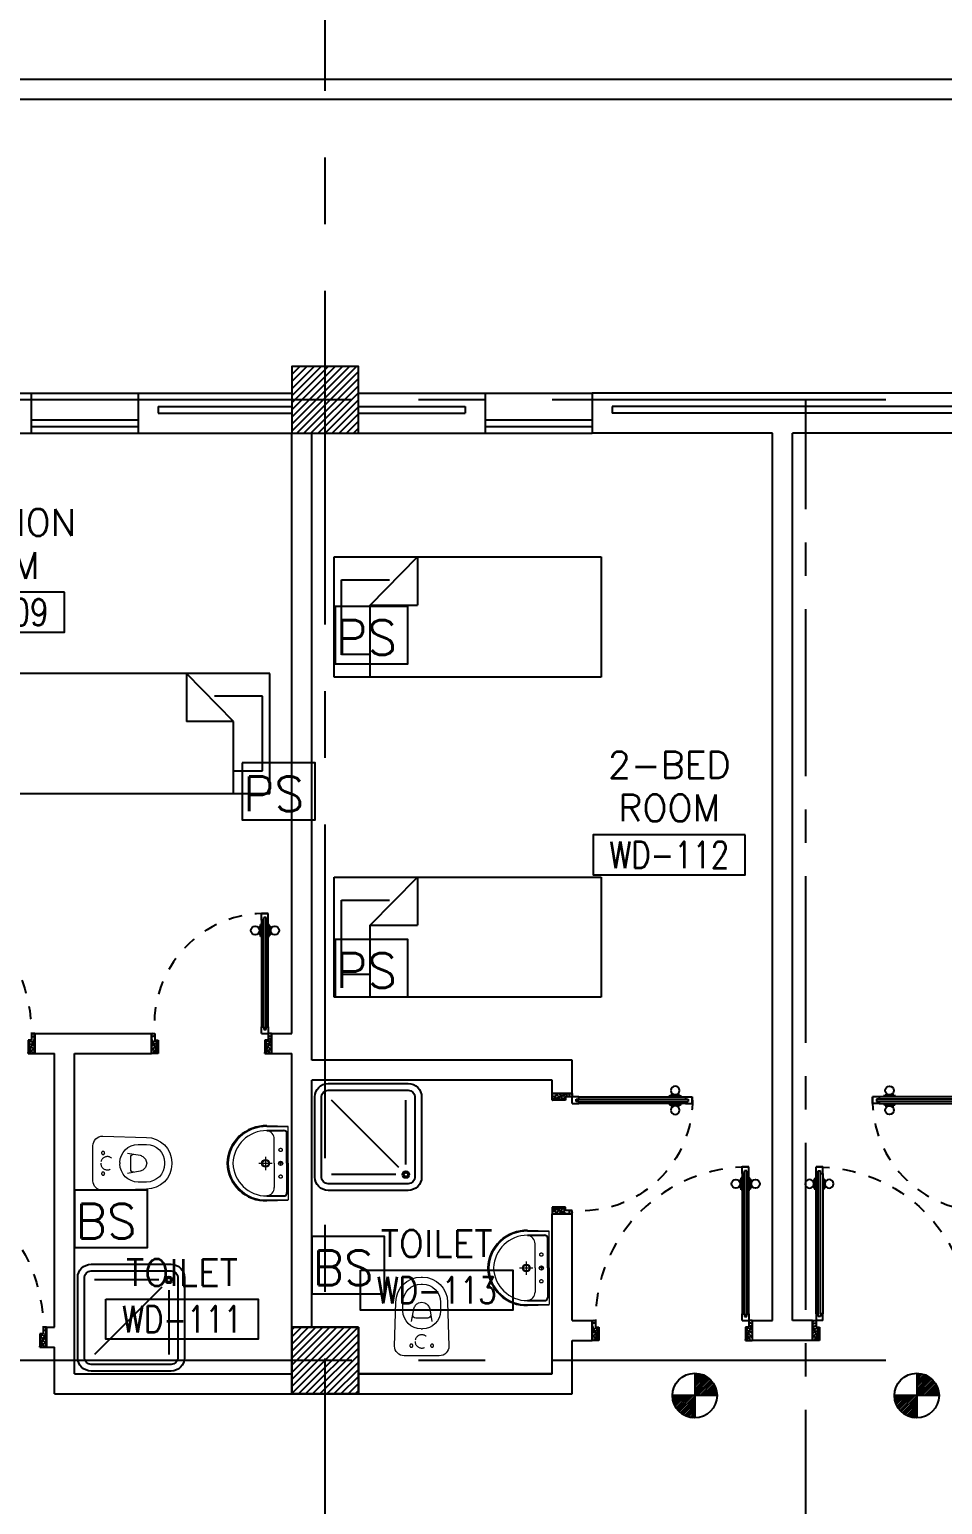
# Model space of a CAD drawing. Extents: x 88852.7 to 88945.7, y 39921.6 to 40001.1.
# Drawn here: x 88918.6 to 88925.43, y 39979.02 to 39990.07 of the extents above; entities that cross this region are included whole.
import ezdxf
from ezdxf.enums import TextEntityAlignment as Align

# ---------------------------------------------------------------- set-up
doc = ezdxf.new("R2010")
doc.units = 0
doc.header["$MEASUREMENT"] = 0
doc.header["$PDMODE"] = 34
for name, pattern in [('CENTER', [2, 1.25, -0.25, 0.25, -0.25]), ('CENTERX2', [4, 2.5, -0.5, 0.5, -0.5]), ('DASHED', [0.75, 0.5, -0.25]), ('HIDDEN', [0.375, 0.25, -0.125]), ('HIDDEN2', [0.1875, 0.125, -0.0625])]:
    doc.linetypes.add(name, pattern=pattern)
doc.layers.get('0').update_dxf_attribs({"color": 11, "linetype": 'CONTINUOUS'})
doc.layers.get('DEFPOINTS').update_dxf_attribs({"color": 11, "linetype": 'CONTINUOUS'})
for name, color, linetype in [('AX-DIM', 11, 'CONTINUOUS'), ('AXES', 11, 'CENTERX2'), ('AXES1', 11, 'CENTER'), ('COL', 11, 'CONTINUOUS'), ('DOOR', 11, 'CONTINUOUS'), ('E-SYSTEM', 4, 'CONTINUOUS'), ('FIX', 11, 'CONTINUOUS'), ('FUR', 11, 'CONTINUOUS'), ('HAT', 11, 'CONTINUOUS'), ('INSUL', 11, 'CONTINUOUS'), ('PROJ-L', 11, 'CONTINUOUS'), ('RM-BOX', 11, 'CONTINUOUS'), ('RM-NAME', 11, 'CONTINUOUS'), ('RM-NO', 11, 'CONTINUOUS'), ('WALL', 11, 'CONTINUOUS'), ('WIN', 11, 'CONTINUOUS')]:
    doc.layers.add(name, color=color, linetype=linetype)
doc.styles.add('ROMANS', font='ROMANS.shx', dxfattribs={"width": 0.6})
doc.dimstyles.new('DIM-OUT', dxfattribs={"dimscale": 0, "dimtxt": 0.24, "dimasz": 0.08, "dimexe": 0.02, "dimexo": 0.02, "dimgap": 0.05, "dimtad": 1, "dimdec": 0, "dimlfac": 1000, "dimzin": 0, "dimdsep": 46, "dimtxsty": 'ROMANS', "dimblk1": 'ARCHTICK', "dimblk2": 'ARCHTICK', "dimsah": 1, "dimcen": 0.01, "dimdle": 0.08, "dimclrd": 7, "dimclre": 7, "dimclrt": 2, "dimadec": 0, "dimazin": 0, "dimtp": 2, "dimtm": 2, "dimtfac": 0.1142857142857143, "dimtdec": 0, "dimtix": 1, "dimtmove": 2, "dimatfit": 3, "dimldrblk": 'ARCHTICK', "dimfxl": 0, "dimtolj": 1, "dimtzin": 0, "dimarcsym": 0})

# ---------------------------------------------------------------- blocks, each defined once
blk = doc.blocks.new('_ARCHTICK')
at = {"color": 0, "linetype": 'ByBlock', "const_width": 0.15}
blk.add_lwpolyline([(-0.5, -0.5), (0.5, 0.5)], dxfattribs=at)
blk = doc.blocks.new('*D112')
at = {"layer": 'AX-DIM', "color": 7, "lineweight": -2}
for p, q in [((88860.69025844976, 39999.72794392368), (88935.54025844975, 39999.72794392368)), ((88860.77025844976, 39995.08988482877), (88860.77025844976, 39999.74794392368)), ((88935.46025844975, 39987.56956244051), (88935.46025844975, 39999.74794392368))]:
    blk.add_line(p, q, dxfattribs=at)
at = {"layer": 'DEFPOINTS', "color": 0}
for p in [(88935.46025844975, 39999.72794392368), (88860.77025844976, 39995.06988482877), (88935.46025844975, 39987.54956244052)]:
    blk.add_point(p, dxfattribs=at)
at = {"layer": 'AX-DIM', "color": 7, "lineweight": -2, "xscale": 0.08, "yscale": 0.08, "zscale": 0.08, "rotation": 180}
blk.add_blockref('_ARCHTICK', (88860.77025844976, 39999.72794392368), dxfattribs=at)
at = {"layer": 'AX-DIM', "color": 7, "lineweight": -2, "xscale": 0.08, "yscale": 0.08, "zscale": 0.08}
blk.add_blockref('_ARCHTICK', (88935.46025844975, 39999.72794392368), dxfattribs=at)
at = {"layer": 'AX-DIM', "color": 2, "insert": (88898.11525844975, 39999.89794392368), "char_height": 0.24, "attachment_point": 5, "style": 'ROMANS'}
blk.add_mtext('\\A1;74690', dxfattribs=at)
blk = doc.blocks.new('WC1')
at = {"layer": 'FIX', "lineweight": 20}
for p, q in [((-210.0000000029686, 203.8204326368286), (-537.9999999286665, 193.8204326393316)), ((-474.9999999413558, 140.8204326525447), (-537.9999999286665, 140.8204326525447)), ((-137.0000000270957, 0.001240427664015442), (-137.0000000270957, 130.8204326531268)), ((-726.9999998800631, 4.820432680658996), (-726.9999998800631, -4.817951825360069)), ((-673.9999998932763, 4.820432681706734), (-673.9999998932763, -4.817951825360069)), ((-533.6865895071242, 24.24526864886866), (-539.5413532511157, 0.001240431301994249)), ((-539.5413532511157, 0.001240431301994249), (-533.6865895071242, -24.24278778629377)), ((-394.8190632529149, 75.68691823486006), (-490.3663137184049, 60.12952448159922)), ((-338.999999976746, 4.820432680950034), (-338.999999976746, -4.817951826087665)), ((-137.0000000270957, -130.8179517899407), (-137.0000000270957, 0.001240427664015442)), ((-490.3663137184049, -60.12704361174838), (-394.8190632529149, -75.6844373869535)), ((-537.9999999286665, -140.8179517899407), (-474.9999999413558, -140.8179517899407)), ((-537.9999999286665, -193.8179517767567), (-210.0000000029395, -203.8179517742537)), ((-213.1572988978296, -203.8179517742828), (-210.0000000035507, -203.8179517742828))]:
    blk.add_line(p, q, dxfattribs=at)
at = {"layer": 'FIX', "linetype": 'Continuous', "lineweight": 20}
blk.add_line((-420.1086438769998, -47.34975640615448), (-420.4314501879271, 44.6286713128502), dxfattribs=at)
at = {"layer": 'FIX', "linetype": 'HIDDEN2', "lineweight": 20, "ltscale": 0.3}
blk.add_circle((-245, 0), 49.81065704648448, dxfattribs=at)
at = {"layer": 'FIX', "linetype": 'HIDDEN', "lineweight": 20, "ltscale": 0.05}
for centre in [(-213.1572988978296, 77.50124041197705), (-213.1572988978296, -77.49875954940217)]:
    blk.add_circle(centre, 11.63803426258817, dxfattribs=at)
at = {"layer": 'FIX', "lineweight": 20}
for centre, radius, start, end in [((-537.9999999250576, 4.820432684326079), 188.9999999550255, 90.00000000166753, 180.0000000016675), ((-537.9999999255524, 4.820432684820844), 135.999999967722, 90.00000000166753, 180.0000000016675), ((-474.999999944499, 4.820432684820844), 135.999999967722, 359.9999999983325, 89.99999999833247), ((-210.0000000088476, 130.8204326550767), 72.9999999817519, 359.9999999983325, 89.99999999833247), ((-473.0448338629503, -6.857746605353896), 68.15291692588886, 128.9241670934087, 152.846818088903), ((-464.3609761304397, -17.61048578153714), 81.97430560104621, 108.4959527768842, 128.924167104086), ((-537.9999999286665, -4.817951825360069), 188.9999999513875, 180, 270), ((-537.9999999286665, -4.817951825360069), 135.9999999645952, 180, 270), ((-473.0448338628339, 6.860227468045196), 68.15291692606822, 207.1531819110969, 231.0758329065913), ((-464.3609761507541, 17.61296664757538), 81.97430559098913, 231.0758329089363, 251.504047235508), ((-474.9999999413558, -4.817951825360069), 135.9999999645952, 270, 0), ((-210.0000000074942, -130.8179517938843), 72.99999998039857, 270.0000000033351, 2.918171642461503e-09)]:
    blk.add_arc(centre, radius, start, end, dxfattribs=at)
at = {"layer": 'FIX', "linetype": 'Continuous', "lineweight": 20}
for centre, start, end in [((-442.6786698182405, 45.53535193303833), 357.6662144383911, 91.61214824291638), ((-442.3558635072841, -45.58543171666679), 268.3878517570836, 2.333785561608914)]:
    blk.add_arc(centre, 22.26568775101992, start, end, dxfattribs=at)
blk = doc.blocks.new('SHR1')
at = {"layer": 'FIX'}
for p, q in [((-195.7106781186449, 195.7106781186521), (-700, 700)), ((-142.6776695296576, 217.6776695296649), (-142.6776695296576, 700)), ((-217.6776695296576, 142.6776695296649), (-700, 142.6776695296649))]:
    blk.add_line(p, q, dxfattribs=at)
for points in [[(-825, 125), (-825, 725, -0.4142135623730951), (-725, 825), (-125, 825, -0.4142135623730951), (-25, 725), (-25, 125, -0.4142135623730951), (-125, 25), (-725, 25, -0.4142135623730951)], [(-775, 125), (-775, 725, -0.414213562373095), (-725, 775), (-125, 775, -0.414213562373095), (-75, 725), (-75, 125, -0.414213562373095), (-125, 75), (-725, 75, -0.414213562373095)]]:
    blk.add_lwpolyline(points, format="xyb", close=True, dxfattribs=at)
for radius in [25, 15]:
    blk.add_circle((-142.6776695296576, 142.6776695296649), radius, dxfattribs=at)
blk = doc.blocks.new('LAV1')
at = {"layer": 'FIX', "linetype": 'DASHED', "lineweight": 20, "ltscale": 0.05}
for p, q in [((-0.4694115376332775, 170.0000000142027), (-0.4694115376332775, 269.9999999857973)), ((-0.4694115376332775, 170.0000000142027), (-0.4694115376332775, 269.9999999857973)), ((49.53058844816405, 220), (-50.46941152343061, 220))]:
    blk.add_line(p, q, dxfattribs=at)
at = {"layer": 'FIX', "linetype": 'ByBlock', "ltscale": 0.3}
for p, q in [((-280, 209.9999999994616), (-275, 49.99999999994179)), ((-245, 210.0000000001601), (-245.0071684214636, 84.99999999749707)), ((245, 210.0000000001601), (245.0071684214636, 84.99999999749707)), ((280, 209.9999999994616), (275, 49.99999999994179)), ((0, 59.99999999755528), (-220.159092843387, 59.99999999752617)), ((0, 59.99999999755528), (220.159092843387, 59.99999999752617))]:
    blk.add_line(p, q, dxfattribs=at)
at = {"layer": 'FIX', "linetype": 'Continuous', "lineweight": 20}
for p, q in [((-274.9999999999418, 209.9999999999418), (-275, 49.99999999994179)), ((0, 155), (-181.4175303101365, 155)), ((0, 155), (181.4175303101365, 155)), ((274.9999999999418, 209.9999999999418), (275, 49.99999999994179)), ((0, 50), (-275, 49.99999999994179)), ((0, 50.00000000005821), (-252.4649419615453, 50.00000000005821)), ((0, 50), (275, 49.99999999994179)), ((0, 50.00000000005821), (252.4649419615453, 50.00000000005821))]:
    blk.add_line(p, q, dxfattribs=at)
at = {"layer": 'FIX', "lineweight": 20}
for p, q in [((2.491287887096405e-08, 91.9501576180046), (2.491287887096405e-08, 123.0498423795507)), ((15.61226091068238, 107.4999999987776), (-15.48742383631179, 107.4999999987776))]:
    blk.add_line(p, q, dxfattribs=at)
for centre, radius in [((-0.4694115376332775, 220), 29.5), ((-0.4694115376332775, 220), 22.5), ((2.491287887096405e-08, 107.4999999987776), 15.54984237273808)]:
    blk.add_circle(centre, radius, dxfattribs=at)
at = {"layer": 'FIX', "linetype": 'HIDDEN', "lineweight": 20, "ltscale": 0.05}
for centre in [(-99.99999997508712, 107.4999999987776), (99.99999997508712, 107.4999999987776)]:
    blk.add_circle(centre, 12.43987389819046, dxfattribs=at)
at = {"layer": 'FIX', "linetype": 'ByBlock', "ltscale": 0.3}
for centre, radius, start, end in [((6.861270151246572, 220.0495655717823), 287.0372485949996, 91.37764975247644, 182.006413439361), ((-6.861270151246572, 220.0495655717823), 287.0372485949996, 357.993586560639, 88.62235024752358), ((-220.1367860755417, 84.87070840633532), 24.8707184123799, 179.7021438729012, 269.9486109004399), ((220.1367860755417, 84.87070840633532), 24.8707184123799, 270.0513890995601, 0.2978561270987753)]:
    blk.add_arc(centre, radius, start, end, dxfattribs=at)
at = {"layer": 'FIX', "linetype": 'Continuous', "lineweight": 20}
for centre, radius, start, end in [((8.362960975442547, 216.6826060375752), 283.4417486471838, 91.69879626983797, 181.3509675422777), ((7.639794464339502, 212.4520616861846), 252.6502458993284, 91.73280937402431, 180.4884212311979), ((-7.639794464339502, 212.4520616861846), 252.6502458993284, 359.5115787688021, 88.26719062597567), ((-8.362960975442547, 216.6826060375752), 283.4417486471838, 358.6490324577223, 88.30120373016202), ((-179.1751118609682, 221.8444314090302), 66.882033842421, 190.2005602816864, 268.0786290524953), ((179.1751118609682, 221.8444314090302), 66.882033842421, 271.9213709475048, 349.7994397183136)]:
    blk.add_arc(centre, radius, start, end, dxfattribs=at)
blk = doc.blocks.new('*X84')
at = {"color": 0}
for p, q in [((238728.5557043091, 177104.1997239015), (239214.0899542193, 177589.7339738117)), ((238728.5557043091, 177157.2327324904), (239161.0569456303, 177589.7339738117)), ((238728.5557043091, 177210.2657410794), (239108.0239370413, 177589.7339738117)), ((238728.5557043091, 177263.2987496684), (239054.9909284523, 177589.7339738117)), ((238728.5557043091, 177316.3317582574), (239001.9579198633, 177589.7339738117)), ((238728.555704309, 177369.3647668464), (238948.9249112743, 177589.7339738117)), ((238728.555704309, 177422.3977754354), (238895.8919026853, 177589.7339738117)), ((238728.555704309, 177475.4307840244), (238842.8588940964, 177589.7339738117)), ((238728.555704309, 177528.4637926133), (238789.8258855074, 177589.7339738117)), ((238728.555704309, 177581.4968012023), (238736.7928769184, 177589.7339738117)), ((238767.1229628083, 177089.7339738117), (239228.5557043089, 177551.1667153123)), ((238820.1559713973, 177089.7339738117), (239228.5557043089, 177498.1337067233)), ((238873.1889799863, 177089.7339738117), (239228.5557043089, 177445.1006981343)), ((238926.2219885752, 177089.7339738117), (239228.5557043089, 177392.0676895454)), ((238979.2549971642, 177089.7339738117), (239228.5557043089, 177339.0346809564)), ((239032.2880057532, 177089.7339738117), (239228.5557043089, 177286.0016723674)), ((239085.3210143422, 177089.7339738117), (239228.5557043089, 177232.9686637784)), ((239138.3540229312, 177089.7339738117), (239228.5557043089, 177179.9356551894)), ((239191.3870315202, 177089.7339738117), (239228.5557043089, 177126.9026466004))]:
    blk.add_line(p, q, dxfattribs=at)
blk = doc.blocks.new('AH20A')
at = {"layer": 'FUR'}
for p, q in [((0, 0.5), (0, -0.5)), ((1, 0.5), (0, 0.5)), ((0.1358132048044354, 0.5), (0.1358132048044354, -0.09873155399691314)), ((1, -0.5), (1, 0.5)), ((0.1358132048044354, 0.3112226375378668), (0.02772451273631305, 0.3112226375378668)), ((0.02772451273631305, 0.3112226375378668), (0.02772451273631305, -0.3087128986371681)), ((0.1358132048044354, -0.09873155399691314), (0.312524700537324, -0.5)), ((0.1358132048044354, -0.09873155399691314), (0.312524700537324, -0.09873155399691314)), ((0.312524700537324, -0.5), (0.312524700537324, -0.09873155399691314)), ((0.02772451273631305, -0.3087128986371681), (0.2075707670301199, -0.3087128986371681)), ((0, -0.5), (1, -0.5))]:
    blk.add_line(p, q, dxfattribs=at)
blk = doc.blocks.new('RM1')
at = {"layer": 'RM-BOX'}
blk.add_lwpolyline([(569.8908462408872, -200), (-569.890846240829, -200), (-569.8908462407999, -500), (569.8908462407999, -500)], close=True, dxfattribs=at)
at = {"layer": 'RM-NAME', "style": 'ROMANS'}
for tag, p in [('ROOMNAME1', (-5.820766091346741e-11, 323.8095238095266)), ('ROOMNAME2', (0, 0))]:
    blk.add_attdef(tag, text='', height=200, dxfattribs=at).set_placement(p, align=Align.MIDDLE)
at = {"layer": 'RM-NO', "style": 'ROMANS', "width": 0.8}
blk.add_attdef('ROOMNO', text='', height=200, dxfattribs=at).set_placement((0, -350), align=Align.MIDDLE)
blk = doc.blocks.new('DOOR100')
at = {"layer": 'DOOR', "color": 0, "linetype": 'ByBlock'}
for p, q in [((-83.25026414151216, 1128.728900543538), (-83.25026414151216, 1218.728900543538)), ((-76.05026414147142, 1218.728900543538), (-83.25026414151216, 1218.728900543538)), ((-76.05026414147142, 1251.086443322136), (-76.05026414094755, 1301.086443322165)), ((-76.05026414145686, 1301.086443322136), (-26.05026414145686, 1301.086443322136)), ((-26.05026414145686, 1301.086443322136), (-76.05026414145686, 1301.086443322136)), ((-59.05026414145686, 1251.086443322136), (-76.05026414147142, 1251.086443322136)), ((-59.05026414145686, 1251.086443322136), (-59.05026414145686, 1271.086443322136)), ((-43.05026414145686, 1271.086443322136), (-59.05026414145686, 1271.086443322136)), ((-43.05026414144231, 1251.086443322136), (-43.05026414144231, 1271.086443322136)), ((-26.05026414147142, 1251.086443322136), (-43.05026414144231, 1251.086443322136)), ((-26.05026414147142, 1251.086443322136), (-26.05026414145686, 1301.086443322136)), ((-26.05026414145686, 1218.728900543538), (-18.85026414141612, 1218.728900543538)), ((-18.85026414141612, 1128.728900543538), (-18.85026414141612, 1218.728900543538)), ((-92.25026414151216, 1206.128900543532), (-92.25026414151216, 1141.328900543544)), ((-83.25026414151216, 1206.128900543532), (-92.25026414151216, 1206.128900543532)), ((-83.25026414151216, 1141.328900543544), (-92.25026414151216, 1141.328900543544)), ((-83.25026414151216, 1206.128900543532), (-83.25026414151216, 1141.328900543544)), ((-76.05026414147142, 1128.728900543538), (-83.25026414151216, 1128.728900543538)), ((-26.05026414145686, 1128.728900543538), (-18.85026414141612, 1128.728900543538)), ((-18.85026414141612, 1206.128900543532), (-18.85026414141612, 1141.328900543544)), ((-18.85026414141612, 1206.128900543532), (-9.850264141416119, 1206.128900543532)), ((-18.85026414141612, 1141.328900543544), (-9.850264141416119, 1141.328900543544)), ((-9.850264141416119, 1206.128900543532), (-9.850264141416119, 1141.328900543544)), ((-1201.050264141173, 0), (-1201.050264141173, 150)), ((-1201.050264141173, 150), (-1176.050264141173, 150)), ((-1201.050264141173, 150), (-1201.050264141173, 0)), ((-1176.050264141173, 150), (-1176.050264141173, 100)), ((-76.0502641411731, 200), (-59.0502641411731, 200)), ((-76.0502641411731, 150), (-76.0502641411731, 200)), ((-76.0502641411731, 150), (-26.0502641411731, 150)), ((-59.0502641411731, 200), (-59.0502641411731, 180)), ((-59.0502641411731, 180), (-43.0502641411731, 180)), ((-43.0502641411731, 200), (-26.0502641411731, 200)), ((-43.0502641411731, 180), (-43.0502641411731, 200)), ((-26.0502641411731, 200), (-26.0502641411731, 150)), ((-1.050264141173102, 150), (-26.0502641411731, 150)), ((-26.0502641411731, 150), (-26.0502641411731, 100)), ((-1.050264141173102, 150), (-1.050264141173102, 0)), ((-1151.050264141173, 0), (-1201.050264141173, 0)), ((-1176.050264141173, 100), (-1151.050264141173, 100)), ((-1151.050264141173, 100), (-1151.050264141173, 0)), ((-51.0502641411731, 100), (-51.0502641411731, 0)), ((-26.0502641411731, 100), (-51.0502641411731, 100)), ((-51.0502641411731, 0), (-1.050264141173102, 0))]:
    blk.add_line(p, q, dxfattribs=at)
at = {"layer": 'DOOR', "linetype": 'ByBlock'}
for p, q in [((-76.05026414147142, 1251.086443322136), (-76.0502641411731, 200)), ((-59.0502641411731, 200), (-59.05026414145686, 1251.086443322136)), ((-43.0502641411731, 200), (-43.05026414144231, 1251.086443322136)), ((-26.0502641411731, 200), (-26.05026414147142, 1251.086443322136))]:
    blk.add_line(p, q, dxfattribs=at)
at = {"layer": 'DOOR', "color": 9, "linetype": 'ByBlock'}
for p, q in [((-1151.050264141173, 0), (-1201.050264141173, 113.7099299924448)), ((-51.0502641411731, 0), (-1.050264141173102, 113.7099299924448)), ((-1151.050264141173, 0), (-1201.050264141173, 40.1457343158545)), ((-1151.050264141173, 0), (-1164.407550184667, 100)), ((-51.0502641411731, 0), (-37.69297809767886, 100)), ((-51.0502641411731, 0), (-1.050264141173102, 40.1457343158545))]:
    blk.add_line(p, q, dxfattribs=at)
at = {"layer": 'DOOR', "color": 0, "linetype": 'ByBlock'}
for centre in [(-124.5812083564306, 1173.728900543538), (22.48068007354595, 1173.728900543538)]:
    blk.add_circle(centre, 32.39999999998526, dxfattribs=at)
at = {"layer": 'DOOR', "linetype": 'HIDDEN', "ltscale": 0.5}
blk.add_arc((-26.83337057878089, 151.8682979160003), 1149.218412220441, 89.96095720661235, 180.0931464649618, dxfattribs=at)
at = {"layer": 'DOOR', "color": 9, "linetype": 'ByBlock'}
for centre, radius, start, end in [((-1151.050264141159, 0), 154.4019578127773, 103.7142292225058, 108.8947114506697), ((-1151.050264141159, 0), 134.4019578127773, 100.7199763547379, 111.8401506071935), ((-51.05026414115855, 0), 134.4019578127773, 68.15984939280652, 79.2800236452621), ((-51.05026414115855, 0), 114.4019578127773, 64.08384188208258, 77.37742587111109), ((-51.05026414115855, 0), 154.4019578127773, 71.10528854933027, 76.28577077749422), ((-1151.050264141159, 0), 94.40195781277725, 90, 121.9818119669707), ((-1151.050264141159, 0), 74.40195781277725, 90, 132.223573583291), ((-1151.050264141159, 0), 54.40195781277725, 90, 156.7926171080343), ((-1151.050264141159, 0), 34.40195781277725, 90, 180), ((-1151.050264141159, 0), 14.40195781277725, 90, 180), ((-51.05026414115855, 0), 94.40195781277725, 58.01818803302934, 90), ((-51.05026414115855, 0), 74.40195781277725, 47.77642641670901, 90), ((-51.05026414115855, 0), 54.40195781277725, 23.20738289196568, 90), ((-51.05026414115855, 0), 34.40195781277725, 0, 90), ((-51.05026414115855, 0), 14.40195781277725, 0, 90)]:
    blk.add_arc(centre, radius, start, end, dxfattribs=at)
blk = doc.blocks.new('DOOR90')
at = {"layer": 'DOOR', "linetype": 'ByBlock'}
for p, q in [((0, 0), (-150, 0)), ((-200, -25), (-1000, -25)), ((-200, -42), (-1000, -41.9999999999709)), ((-200, -58), (-1000, -58)), ((-1000, -75), (-200, -75))]:
    blk.add_line(p, q, dxfattribs=at)
at = {"layer": 'DOOR', "color": 0, "linetype": 'ByBlock'}
for p, q in [((-150, 0), (-150, -25)), ((-150, 0), (0, 0)), ((0, -50), (0, 0)), ((-1050, -25), (-1050, -75)), ((-1050, -75), (-1050, -25)), ((-1000, -25), (-1050, -25)), ((-1000, -75), (-1050.000000000029, -74.99999999947613)), ((-1020, -42), (-1020, -58)), ((-1000, -41.9999999999709), (-1020, -41.9999999999709)), ((-1000, -58), (-1020, -58)), ((-1000, -25), (-1000, -41.9999999999709)), ((-1000, -58), (-1000, -75)), ((-967.6424572214019, -25), (-967.6424572214019, -17.79999999995925)), ((-877.6424572214019, -17.79999999995925), (-967.6424572214019, -17.79999999995925)), ((-967.6424572214019, -75), (-967.6424572214019, -82.20000000004075)), ((-877.6424572214019, -82.20000000004075), (-967.6424572214019, -82.20000000004075)), ((-955.042457221396, -17.79999999995925), (-955.042457221396, -8.799999999959255)), ((-955.042457221396, -8.799999999959255), (-890.2424572214077, -8.799999999959255)), ((-955.042457221396, -17.79999999995925), (-890.2424572214077, -17.79999999995925)), ((-955.042457221396, -82.20000000004075), (-955.042457221396, -91.20000000004075)), ((-955.042457221396, -82.20000000004075), (-890.2424572214077, -82.20000000004075)), ((-955.042457221396, -91.20000000004075), (-890.2424572214077, -91.20000000004075)), ((-890.2424572214077, -17.79999999995925), (-890.2424572214077, -8.799999999959255)), ((-890.2424572214077, -82.20000000004075), (-890.2424572214077, -91.20000000004075)), ((-877.6424572214019, -25), (-877.6424572214019, -17.79999999995925)), ((-877.6424572214019, -75), (-877.6424572214019, -82.20000000004075)), ((-200, -42), (-200, -25)), ((-200, -25), (-150, -25)), ((-180, -42), (-200, -42)), ((-200, -75), (-200, -58)), ((-200, -58), (-180, -58)), ((-150, -75), (-200, -75)), ((-180, -58), (-180, -42)), ((-150, -75), (-150, -25)), ((-150, -25), (-100, -25)), ((-100, -25), (-100, -50)), ((-100, -50), (0, -50)), ((-150, -900), (-150, -875)), ((-150, -875), (-100, -875)), ((-100, -850), (0, -850)), ((-100, -875), (-100, -850)), ((0, -850), (0, -900)), ((0, -900), (-150, -900)), ((-150, -900), (0, -900))]:
    blk.add_line(p, q, dxfattribs=at)
at = {"layer": 'DOOR', "color": 9, "linetype": 'ByBlock'}
for p, q in [((0, -50), (-113.7099299924448, 0)), ((0, -50), (-40.1457343158545, 0)), ((0, -50), (-100, -36.64271395650576)), ((0, -850), (-113.7099299924448, -900)), ((0, -850), (-100, -863.3572860434942)), ((0, -850), (-40.1457343158545, -900))]:
    blk.add_line(p, q, dxfattribs=at)
at = {"layer": 'DOOR', "color": 0, "linetype": 'ByBlock'}
for centre in [(-922.6424572214019, 23.53094421501737), (-922.6424572214019, -123.5309442149592)]:
    blk.add_circle(centre, 32.39999999998526, dxfattribs=at)
at = {"layer": 'DOOR', "color": 9, "linetype": 'ByBlock'}
for centre, radius, start, end in [((0, -50), 74.40195781277725, 137.776426416831, 180), ((0, -50), 54.40195781277725, 113.2073828919768, 180), ((0, -50), 154.4019578127773, 161.1052885492919, 166.2857707775487), ((0, -50), 134.4019578127773, 158.1598493930306, 169.2800236451594), ((0, -50), 114.4019578127773, 154.0838418820621, 167.3774258712913), ((0, -50), 94.40195781277725, 148.0181880330829, 180), ((0, -50), 34.40195781277725, 90, 180), ((0, -50), 14.40195781277725, 90, 180), ((0, -850), 134.4019578127773, 190.7199763548406, 201.8401506069695), ((0, -850), 94.40195781277725, 180, 211.9818119669171), ((0, -850), 74.40195781277725, 180, 222.223573583169), ((0, -850), 54.40195781277725, 180, 246.7926171080232), ((0, -850), 34.40195781277725, 180, 270), ((0, -850), 14.40195781277725, 180, 270), ((0, -850), 154.4019578127773, 193.7142292224513, 198.8947114507081)]:
    blk.add_arc(centre, radius, start, end, dxfattribs=at)
at = {"layer": 'DOOR', "linetype": 'HIDDEN', "ltscale": 0.5}
blk.add_arc((-222.2222222220007, -49.99999999976717), 828.155208510499, 178.2701163782035, 275.0030377050298, dxfattribs=at)
blk = doc.blocks.new('*X89')
at = {"color": 0}
for p, q in [((238726.5791223221, 169889.7339738117), (239226.5791223221, 170389.7339738117)), ((238728.5557043091, 169944.7435643876), (239173.5461137331, 170389.7339738117)), ((238728.5557043091, 169997.7765729766), (239120.5131051441, 170389.7339738117)), ((238728.5557043091, 170050.8095815656), (239067.4800965551, 170389.7339738117)), ((238728.5557043091, 170103.8425901546), (239014.4470879661, 170389.7339738117)), ((238728.5557043091, 170156.8755987436), (238961.4140793771, 170389.7339738117)), ((238728.5557043091, 170209.9086073326), (238908.3810707881, 170389.7339738117)), ((238728.5557043091, 170262.9416159216), (238855.3480621991, 170389.7339738117)), ((238728.5557043091, 170315.9746245106), (238802.3150536102, 170389.7339738117)), ((238728.5557043091, 170369.0076330996), (238749.2820450212, 170389.7339738117)), ((238779.6121309111, 169889.7339738117), (239228.555704309, 170338.6775472096)), ((238832.6451395001, 169889.7339738117), (239228.555704309, 170285.6445386206)), ((238885.6781480891, 169889.7339738117), (239228.555704309, 170232.6115300316)), ((238938.711156678, 169889.7339738117), (239228.555704309, 170179.5785214426)), ((238991.744165267, 169889.7339738117), (239228.555704309, 170126.5455128537)), ((239044.777173856, 169889.7339738117), (239228.555704309, 170073.5125042647)), ((239097.810182445, 169889.7339738117), (239228.555704309, 170020.4794956757)), ((239150.843191034, 169889.7339738117), (239228.555704309, 169967.4464870867)), ((239203.876199623, 169889.7339738117), (239228.555704309, 169914.4134784977))]:
    blk.add_line(p, q, dxfattribs=at)
blk = doc.blocks.new('COL50')
at = {"layer": 'COL'}
blk.add_lwpolyline([(-249.9999999999709, 250), (-249.9999999999418, -250), (250, -250), (249.9999999999709, 250)], close=True, dxfattribs=at)

msp = doc.modelspace()

# ---------------------------------------------------------------- linework, layer by layer
at = {"layer": 'AXES'}
for p, q in [((88920.81025844975, 39921.61526879654), (88920.81025844975, 40000.42794392369)), ((88945.01025844975, 39989.69956244052), (88876.97025844976, 39989.69956244052)), ((88945.01025844975, 39987.29956244052), (88876.97025844976, 39987.29956244052)), ((88945.01025844975, 39980.09956244052), (88876.97025844976, 39980.09956244052))]:
    msp.add_line(p, q, dxfattribs=at)
at = {"layer": 'AXES1'}
msp.add_line((88924.41025844976, 39928.47956244052), (88924.41025844976, 39987.29956244052), dxfattribs=at)
at = {"layer": 'COL'}
msp.add_lwpolyline([(88921.06025844974, 39987.04956244052), (88921.06025844974, 39987.54956244052), (88920.56025844974, 39987.54956244052), (88920.56025844974, 39987.04956244052)], close=True, dxfattribs=at)
at = {"layer": 'E-SYSTEM', "color": 4}
for p, q in [((88923.57839737924, 39980.00407277083), (88923.57839737924, 39979.66973276472)), ((88923.57839737924, 39979.99192694957), (88923.59013090856, 39980.00366047887)), ((88923.57839737924, 39979.97424928004), (88923.6059368502, 39980.001788751)), ((88923.57839737924, 39979.95657161051), (88923.62050778109, 39979.99868201235)), ((88923.57839737924, 39979.93889394098), (88923.63404303751, 39979.99453959926)), ((88923.57839737924, 39979.92121627145), (88923.6466748306, 39979.9894937228)), ((88923.57839737924, 39979.90353860192), (88923.65849384117, 39979.98363506384)), ((88923.57839737924, 39979.88586093239), (88923.6695629228, 39979.97702647595)), ((88923.57839737924, 39979.86818326286), (88923.6799249072, 39979.96971079082)), ((88923.57839737924, 39979.85050559333), (88923.68960717673, 39979.9617153908)), ((88923.58247222322, 39979.83690276778), (88923.69862428415, 39979.95305482872)), ((88923.60014989275, 39979.83690276778), (88923.70697925183, 39979.94373212686)), ((88923.61782756228, 39979.83690276778), (88923.71466383338, 39979.93373903889)), ((88923.63550523181, 39979.83690276778), (88923.72165779294, 39979.9230553289)), ((88925.24036001846, 39980.00407277083), (88925.24036001846, 39979.66973276472)), ((88925.24036001846, 39979.99192694957), (88925.25209354777, 39980.00366047887)), ((88925.24036001846, 39979.97424928004), (88925.26789948942, 39980.001788751)), ((88925.24036001846, 39979.95657161051), (88925.28247042031, 39979.99868201235)), ((88925.24036001846, 39979.93889394098), (88925.29600567673, 39979.99453959926)), ((88925.24036001846, 39979.92121627145), (88925.30863746982, 39979.9894937228)), ((88925.24036001846, 39979.90353860192), (88925.32045648039, 39979.98363506384)), ((88925.24036001846, 39979.88586093239), (88925.33152556201, 39979.97702647595)), ((88925.24036001846, 39979.86818326286), (88925.34188754643, 39979.96971079082)), ((88925.24036001846, 39979.85050559333), (88925.35156981593, 39979.9617153908)), ((88925.24443486244, 39979.83690276778), (88925.36058692337, 39979.95305482872)), ((88925.26211253197, 39979.83690276778), (88925.36894189105, 39979.94373212686)), ((88925.2797902015, 39979.83690276778), (88925.3766264726, 39979.93373903889)), ((88925.29746787103, 39979.83690276778), (88925.38362043216, 39979.9230553289)), ((88923.74556738231, 39979.83690276778), (88923.41122737619, 39979.83690276778)), ((88923.41163966815, 39979.82516923847), (88923.42337319745, 39979.83690276778)), ((88923.41351139604, 39979.80936329682), (88923.44105086698, 39979.83690276778)), ((88923.41661813467, 39979.79479236593), (88923.45872853651, 39979.83690276778)), ((88923.42076054777, 39979.78125710952), (88923.47640620604, 39979.83690276778)), ((88923.42580642422, 39979.76862531642), (88923.49408387557, 39979.83690276778)), ((88923.43166508318, 39979.75680630585), (88923.5117615451, 39979.83690276778)), ((88923.43827367108, 39979.74573722424), (88923.52943921463, 39979.83690276778)), ((88923.4455893562, 39979.73537523981), (88923.54711688416, 39979.83690276778)), ((88923.45358475622, 39979.72569297031), (88923.56479455369, 39979.83690276778)), ((88923.46224531831, 39979.71667586288), (88923.57839737924, 39979.8328279238)), ((88923.47156802016, 39979.70832089519), (88923.57839737924, 39979.81515025427)), ((88923.65318290134, 39979.83690276778), (88923.72792704939, 39979.91164691584)), ((88923.67086057087, 39979.83690276778), (88923.73342026382, 39979.89946246072)), ((88923.6885382404, 39979.83690276778), (88923.73806299441, 39979.88642752177)), ((88923.70621590993, 39979.83690276778), (88923.74174763596, 39979.8724344938)), ((88923.72389357946, 39979.83690276778), (88923.74431531831, 39979.85732450663)), ((88923.74157124899, 39979.83690276778), (88923.74552072168, 39979.84085224049)), ((88925.40753002152, 39979.83690276778), (88925.0731900154, 39979.83690276778)), ((88925.07360230737, 39979.82516923847), (88925.08533583667, 39979.83690276778)), ((88925.07547403526, 39979.80936329682), (88925.1030135062, 39979.83690276778)), ((88925.07858077389, 39979.79479236593), (88925.12069117573, 39979.83690276778)), ((88925.08272318699, 39979.78125710952), (88925.13836884526, 39979.83690276778)), ((88925.08776906344, 39979.76862531642), (88925.15604651479, 39979.83690276778)), ((88925.0936277224, 39979.75680630585), (88925.17372418432, 39979.83690276778)), ((88925.1002363103, 39979.74573722424), (88925.19140185385, 39979.83690276778)), ((88925.10755199542, 39979.73537523981), (88925.20907952338, 39979.83690276778)), ((88925.11554739544, 39979.72569297031), (88925.22675719291, 39979.83690276778)), ((88925.12420795753, 39979.71667586288), (88925.24036001846, 39979.8328279238)), ((88925.13353065938, 39979.70832089519), (88925.24036001846, 39979.81515025427)), ((88925.31514554056, 39979.83690276778), (88925.38988968861, 39979.91164691584)), ((88925.33282321009, 39979.83690276778), (88925.39538290304, 39979.89946246072)), ((88925.35050087962, 39979.83690276778), (88925.40002563361, 39979.88642752177)), ((88925.36817854915, 39979.83690276778), (88925.40371027518, 39979.8724344938)), ((88925.38585621868, 39979.83690276778), (88925.40627795753, 39979.85732450663)), ((88925.40353388821, 39979.83690276778), (88925.4074833609, 39979.84085224049)), ((88923.48156110814, 39979.70063631365), (88923.57839737924, 39979.79747258474)), ((88923.49224481812, 39979.69364235408), (88923.57839737924, 39979.77979491521)), ((88923.5036532312, 39979.68737309764), (88923.57839737924, 39979.76211724568)), ((88923.5158376863, 39979.6818798832), (88923.57839737924, 39979.74443957615)), ((88923.52887262525, 39979.67723715262), (88923.57839737924, 39979.72676190662)), ((88923.54286565322, 39979.67355251106), (88923.57839737924, 39979.70908423709)), ((88925.14352374736, 39979.70063631365), (88925.24036001846, 39979.79747258474)), ((88925.15420745734, 39979.69364235408), (88925.24036001846, 39979.77979491521)), ((88925.16561587041, 39979.68737309764), (88925.24036001846, 39979.76211724568)), ((88925.17780032552, 39979.6818798832), (88925.24036001846, 39979.74443957615)), ((88925.19083526447, 39979.67723715262), (88925.24036001846, 39979.72676190662)), ((88925.20482829244, 39979.67355251106), (88925.24036001846, 39979.70908423709)), ((88923.55797564039, 39979.67098482871), (88923.57839737924, 39979.69140656756)), ((88923.57444790655, 39979.66977942535), (88923.57839737924, 39979.67372889803)), ((88925.21993827961, 39979.67098482871), (88925.24036001846, 39979.69140656756)), ((88925.23641054577, 39979.66977942535), (88925.24036001846, 39979.67372889803))]:
    msp.add_line(p, q, dxfattribs=at)
for points in [[(88920.88525844879, 39985.75009296826), (88920.88525844879, 39985.32147469983), (88921.43047552003, 39985.32147469983), (88921.43047552003, 39985.75009296826)], [(88920.19004137756, 39984.57898987635), (88920.19004137756, 39984.15037160792), (88920.7352584488, 39984.15037160792), (88920.7352584488, 39984.57898987635)], [(88920.88525844879, 39983.2545568774), (88920.88525844879, 39982.82593860897), (88921.43047552003, 39982.82593860897), (88921.43047552003, 39983.2545568774)], [(88918.93525844975, 39981.3761925475), (88918.93525844975, 39980.94757427907), (88919.48047552099, 39980.94757427907), (88919.48047552099, 39981.3761925475)], [(88920.71025844975, 39981.02818070895), (88920.71025844975, 39980.59956244052), (88921.25547552099, 39980.59956244052), (88921.25547552099, 39981.02818070895)]]:
    msp.add_lwpolyline(points, close=True, dxfattribs=at)
for centre in [(88923.57839737924, 39979.83690276778), (88925.24036001846, 39979.83690276778)]:
    msp.add_circle(centre, 0.1671700030578832, dxfattribs=at)
at = {"layer": 'INSUL'}
for p, q in [((88919.56025844975, 39987.24956244052), (88920.56025844975, 39987.24956244052)), ((88919.56025844975, 39987.24956244052), (88919.56025844975, 39987.19956244052)), ((88921.06025844975, 39987.24956244052), (88921.86025844976, 39987.24956244052)), ((88921.86025844976, 39987.24956244052), (88921.86025844976, 39987.19956244052)), ((88922.96025844975, 39987.24956244052), (88922.96025844975, 39987.19956244052)), ((88925.86025844976, 39987.24956244052), (88922.96025844975, 39987.24956244052)), ((88919.56025844975, 39987.19956244052), (88920.56025844975, 39987.19956244052)), ((88921.06025844975, 39987.19956244052), (88921.86025844976, 39987.19956244052)), ((88925.86025844976, 39987.19956244052), (88922.96025844975, 39987.19956244052))]:
    msp.add_line(p, q, dxfattribs=at)
at = {"layer": 'PROJ-L', "linetype": 'Continuous'}
for p, q in [((88928.26025844975, 39989.69956244052), (88909.76025844975, 39989.69956244052)), ((88928.11025844976, 39989.54956244052), (88909.91025844976, 39989.54956244052))]:
    msp.add_line(p, q, dxfattribs=at)
at = {"layer": 'WALL'}
for p, q in [((88917.46025844975, 39987.34956244052), (88918.61025844976, 39987.34956244052)), ((88918.61025844976, 39987.34956244052), (88918.61025844976, 39987.04956244052)), ((88919.41025844976, 39987.34956244052), (88919.41025844976, 39987.04956244052)), ((88919.41025844976, 39987.34956244052), (88920.56025844975, 39987.34956244052)), ((88921.06025844975, 39987.34956244052), (88922.01025844975, 39987.34956244052)), ((88922.01025844975, 39987.34956244052), (88922.01025844975, 39987.04956244052)), ((88922.81025844975, 39987.34956244052), (88922.81025844975, 39987.04956244052)), ((88926.01025844975, 39987.34956244052), (88922.81025844975, 39987.34956244052)), ((88917.46025844975, 39987.04956244052), (88918.61025844976, 39987.04956244052)), ((88919.41025844976, 39987.04956244052), (88920.56025844975, 39987.04956244052)), ((88920.56025844975, 39982.54956244052), (88920.56025844975, 39987.04956244052)), ((88920.71025844975, 39982.34956244052), (88920.71025844975, 39987.04956244052)), ((88921.06025844975, 39987.04956244052), (88922.01025844975, 39987.04956244052)), ((88924.16025844976, 39987.04956244052), (88922.81025844975, 39987.04956244052)), ((88924.16025844976, 39980.39956244052), (88924.16025844976, 39987.04956244052)), ((88926.01025844975, 39987.04956244052), (88924.31025844975, 39987.04956244052)), ((88924.31025844975, 39980.39956244052), (88924.31025844975, 39987.04956244052)), ((88919.51025844975, 39982.39956244051), (88919.51025844975, 39982.54956244052)), ((88920.41025844976, 39982.39956244051), (88920.41025844976, 39982.54956244052)), ((88918.78525844976, 39980.34835927132), (88918.78525844976, 39982.39956244051)), ((88918.93525844975, 39979.99956244051), (88918.93525844975, 39982.39956244051)), ((88920.56025844975, 39980.34956244052), (88920.56025844975, 39982.39956244051)), ((88922.66025844975, 39982.34956244052), (88920.71025844975, 39982.34956244052)), ((88922.66025844975, 39982.09956244052), (88922.66025844975, 39982.34956244052)), ((88922.51025844975, 39982.19956244052), (88920.71025844975, 39982.19956244052)), ((88920.71025844975, 39980.34956244052), (88920.71025844975, 39982.19956244052)), ((88922.51025844975, 39982.09956244052), (88922.51025844975, 39982.19956244052)), ((88922.66025844975, 39982.09956244052), (88922.51025844975, 39982.09956244052)), ((88922.66025844975, 39981.19956244052), (88922.51025844975, 39981.19956244052)), ((88922.51025844975, 39979.99956244051), (88922.51025844975, 39981.19956244052)), ((88922.66025844975, 39980.39956244052), (88922.66025844975, 39981.19956244052)), ((88922.66025844975, 39979.84956244052), (88922.66025844975, 39980.24956244052)), ((88918.78525844976, 39979.84956244052), (88918.78525844976, 39980.19835927132))]:
    msp.add_line(p, q, dxfattribs=at)
at = {"layer": 'WALL', "color": 2, "linetype": 'ByBlock'}
for p, q in [((88918.63525844975, 39982.39956244051), (88918.63525844975, 39982.54956244052)), ((88922.81025844975, 39980.24956244052), (88922.81025844975, 39980.39956244052)), ((88924.01025844975, 39980.24956244052), (88924.01025844975, 39980.39956244052)), ((88924.46025844975, 39980.24956244052), (88924.46025844975, 39980.39956244052)), ((88918.72275844976, 39980.19835927132), (88918.72275844976, 39980.34835927132))]:
    msp.add_line(p, q, dxfattribs=at)
at = {"layer": 'WALL', "linetype": 'ByBlock'}
for p, q in [((88918.63525844975, 39982.54956244052), (88919.51025844975, 39982.54956244052)), ((88920.41025844976, 39982.54956244052), (88920.56025844975, 39982.54956244052)), ((88918.63525844975, 39982.39956244051), (88918.78525844976, 39982.39956244051)), ((88918.93525844975, 39982.39956244051), (88919.51025844975, 39982.39956244051)), ((88920.41025844976, 39982.39956244051), (88920.56025844975, 39982.39956244051)), ((88922.66025844975, 39980.39956244052), (88922.81025844975, 39980.39956244052)), ((88924.01025844975, 39980.39956244052), (88924.16025844976, 39980.39956244052)), ((88924.46025844975, 39980.39956244052), (88924.31025844975, 39980.39956244052)), ((88918.72275844976, 39980.34835927132), (88918.78525844976, 39980.34835927132)), ((88922.66025844975, 39980.24956244052), (88922.81025844975, 39980.24956244052)), ((88924.46025844975, 39980.24956244052), (88924.01025844975, 39980.24956244052)), ((88918.72275844976, 39980.19835927132), (88918.78525844976, 39980.19835927132)), ((88918.93525844975, 39979.99956244051), (88920.56025844975, 39979.99956244051)), ((88921.06025844975, 39979.99956244052), (88922.51025844975, 39979.99956244052)), ((88922.51025844975, 39979.99956244051), (88921.06025844975, 39979.99956244052)), ((88918.78525844976, 39979.84956244052), (88920.56025844975, 39979.84956244051)), ((88921.06025844975, 39979.84956244052), (88922.66025844975, 39979.84956244051)), ((88921.06025844975, 39979.84956244052), (88922.66025844975, 39979.84956244052))]:
    msp.add_line(p, q, dxfattribs=at)
at = {"layer": 'WALL', "linetype": 'ByBlock', "ltscale": 0.3}
for points in [[(88921.06025844974, 39987.54956244052), (88920.56025844974, 39987.54956244052), (88920.56025844974, 39987.04956244052), (88921.06025844974, 39987.04956244052)], [(88921.06025844974, 39980.34956244052), (88920.56025844974, 39980.34956244052), (88920.56025844974, 39979.84956244051), (88921.06025844974, 39979.84956244051)]]:
    msp.add_lwpolyline(points, close=True, dxfattribs=at)
at = {"layer": 'WIN'}
for p, q in [((88918.61025844976, 39987.34956244052), (88919.41025844976, 39987.34956244052)), ((88922.01025844975, 39987.34956244052), (88922.81025844975, 39987.34956244052)), ((88918.61025844976, 39987.14956244052), (88919.41025844976, 39987.14956244052)), ((88918.61025844976, 39987.09956244052), (88919.41025844976, 39987.09956244052)), ((88922.01025844975, 39987.14956244051), (88922.81025844975, 39987.14956244051)), ((88922.01025844975, 39987.09956244052), (88922.81025844975, 39987.09956244052)), ((88918.61025844976, 39987.04956244052), (88919.41025844976, 39987.04956244052)), ((88922.01025844975, 39987.04956244052), (88922.81025844975, 39987.04956244052))]:
    msp.add_line(p, q, dxfattribs=at)

# ---------------------------------------------------------------- block references
at = {"layer": 'COL', "xscale": -0.001, "yscale": 0.001, "zscale": 0.001}
msp.add_blockref('COL50', (88920.81025844975, 39980.09956244052), dxfattribs=at)
at = {"layer": 'DOOR', "color": 0, "linetype": 'ByBlock', "yscale": 0.001, "zscale": 0.001}
for name, p, xscale in [('DOOR100', (88917.43525844975, 39982.39956244051), -0.001), ('DOOR90', (88922.51025844975, 39982.09956244052), -0.001), ('DOOR90', (88925.96025844975, 39982.09956244052), 0.001), ('DOOR100', (88917.52275844975, 39980.19835927132), -0.001), ('DOOR100', (88924.01025844975, 39980.24956244052), 0.001), ('DOOR100', (88924.46025844975, 39980.24956244052), -0.001)]:
    msp.add_blockref(name, p, dxfattribs=dict(at, xscale=xscale))
at = {"layer": 'DOOR', "color": 0, "linetype": 'ByBlock', "xscale": 0.001, "yscale": 0.001, "zscale": 0.001, "rotation": 270}
msp.add_blockref('DOOR90', (88920.41025844976, 39982.39956244051), dxfattribs=at)
at = {"layer": 'FIX'}
for name, p, xscale, yscale, zscale, rotation in [('AH20A', (88920.87731569269, 39985.67151834288), -2, 0.9, 2, 180), ('AH20A', (88920.39692467949, 39984.79905856596), 2, 0.9, 2, 180), ('AH20A', (88920.87731569269, 39983.27270428788), -2, 0.9, 2, 180), ('LAV1', (88920.58525845342, 39981.57756244194), 0.000999999996565748, 0.000999999996565748, 0.001, 90), ('LAV1', (88922.53725845293, 39980.79314935999), 0.000999999996565748, 0.000999999996565748, 0.001, 90), ('SHR1', (88919.7832584536, 39980.84556244213), 0.000999999996565748, 0.000999999996565748, 0.001, 90), ('WC1', (88921.53425845315, 39979.99756244234), -0.000999999996565748, 0.000999999996565748, 0.001, 90)]:
    msp.add_blockref(name, p, dxfattribs=dict(at, xscale=xscale, yscale=yscale, zscale=zscale, rotation=rotation))
at = {"layer": 'FIX', "yscale": 0.000999999996565748, "zscale": 0.001}
for name, p, xscale in [('SHR1', (88921.55825845317, 39981.349562442), 0.001000000003841706), ('WC1', (88918.93525845381, 39981.57756244196), -0.001000000003841706)]:
    msp.add_blockref(name, p, dxfattribs=dict(at, xscale=xscale))
at = {"layer": 'HAT', "xscale": 0.001, "yscale": 0.001, "zscale": 0.001}
for name in ['*X84', '*X89']:
    msp.add_blockref(name, (88681.83170274545, 39809.95982846671), dxfattribs=at)
at = {"layer": 'RM-NAME', "xscale": 0.001, "yscale": 0.001, "zscale": 0.001}
for p, values in [((88918.28920890311, 39986.05653323105), {'ROOMNO': 'WD-109', 'ROOMNAME2': 'ROOM', 'ROOMNAME1': 'ISOLATION'}), ((88923.38702998344, 39984.24017500313), {'ROOMNO': 'WD-112', 'ROOMNAME2': 'ROOM', 'ROOMNAME1': '2-BED'})]:
    msp.add_blockref('RM1', p, dxfattribs=at).add_auto_attribs(values)
at = {"layer": 'RM-NAME'}
ref = msp.add_blockref('RM1', (88921.64574572626, 39980.97554750853), dxfattribs=dict(at, xscale=-0.001, yscale=0.001, zscale=0.001))
ref.add_attrib('ROOMNO', 'WD-113', dxfattribs={"layer": 'RM-NO', "height": 0.2, "style": 'ROMANS', "width": 0.8}).set_placement((88921.64574572626, 39980.62554750853), align=Align.MIDDLE)
ref.add_attrib('ROOMNAME2', 'TOILET', dxfattribs={"height": 0.2, "style": 'ROMANS'}).set_placement((88921.64574572626, 39980.97554750853), align=Align.MIDDLE)
ref = msp.add_blockref('RM1', (88919.73874761463, 39980.75836153037), dxfattribs=dict(at, xscale=-0.001, yscale=0.001, zscale=0.001))
ref.add_attrib('ROOMNO', 'WD-111', dxfattribs={"layer": 'RM-NO', "height": 0.2, "style": 'ROMANS', "width": 0.8}).set_placement((88919.73874761463, 39980.40836153038), align=Align.MIDDLE)
ref.add_attrib('ROOMNAME2', 'TOILET', dxfattribs={"height": 0.2, "style": 'ROMANS'}).set_placement((88919.73874761463, 39980.75836153037), align=Align.MIDDLE)

# ---------------------------------------------------------------- texts
at = {"layer": 'E-SYSTEM', "color": 4, "style": 'ROMANS'}
for s, p in [('PS', (88920.89252866572, 39985.38685695531)), ('PS', (88920.19731159449, 39984.2157538634)), ('PS', (88920.89252866572, 39982.89132086444)), ('BS', (88918.94252866668, 39981.01295653455)), ('BS', (88920.71752866668, 39980.66494469599))]:
    msp.add_text(s, height=0.26, dxfattribs=at).set_placement(p)

# ---------------------------------------------------------------- dimensions: what is measured, and where the dimension line sits
at = {"layer": 'AX-DIM'}
dim = msp.add_linear_dim(base=(88935.46025844975, 39999.72794392368), p1=(88860.77025844976, 39995.06988482877), p2=(88935.46025844975, 39987.54956244052), dimstyle='DIM-OUT', override={"dimscale": 1}, dxfattribs=at)
dim.commit()
dim.dimension.update_dxf_attribs({"geometry": '*D112', "text_midpoint": (88898.11525844975, 39999.89794392368)})

doc.saveas('drawing.dxf')
